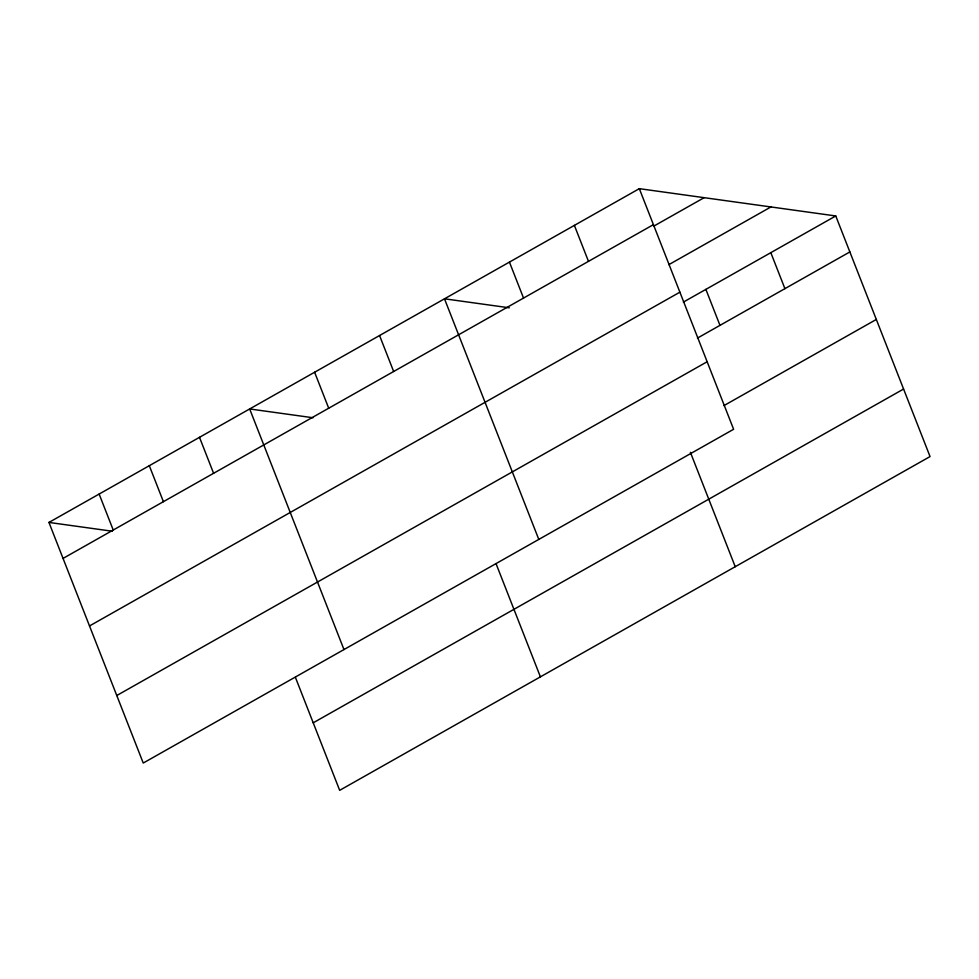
<?xml version="1.0" encoding="UTF-8"?>
<svg xmlns="http://www.w3.org/2000/svg" width="979" height="979" viewBox="0 0 979 979"><rect width="100%" height="100%" fill="white"/><g stroke="black" fill="none" stroke-linecap="round" stroke-linejoin="round"><path stroke-width="1.47" d="M639.324 188.666L733.614 429.279L143.24 763.045L48.95 522.431L639.324 188.666L835.76 215.955L930.05 456.569L339.676 790.334L295.413 677.37M63.048 558.409L653.421 224.644M653.776 226.137L704.146 197.672M668.877 264.636L770.926 206.948M89.517 625.948L679.879 292.17M683.342 302.119L835.76 215.955M697.44 338.098L849.858 251.933M116.782 695.518L707.144 361.753M723.909 405.624L876.315 319.46M313.219 722.808L903.58 389.042M509.325 307.81L444.49 298.803L538.793 539.417M313.023 417.752L249.669 408.953L343.972 649.566M48.95 522.431L112.304 531.23M770.816 252.668L784.913 288.646M705.871 289.38L719.969 325.358M690.403 452.322L735.229 566.706M574.379 225.378L588.477 261.356M509.435 262.091L523.532 298.069M496.133 563.892L540.408 676.856M379.558 335.528L393.656 371.506M314.614 372.24L328.711 408.219M199.496 437.319L213.593 473.298M149.31 465.698L163.407 501.676M99.136 494.065L113.234 530.043"/></g></svg>
